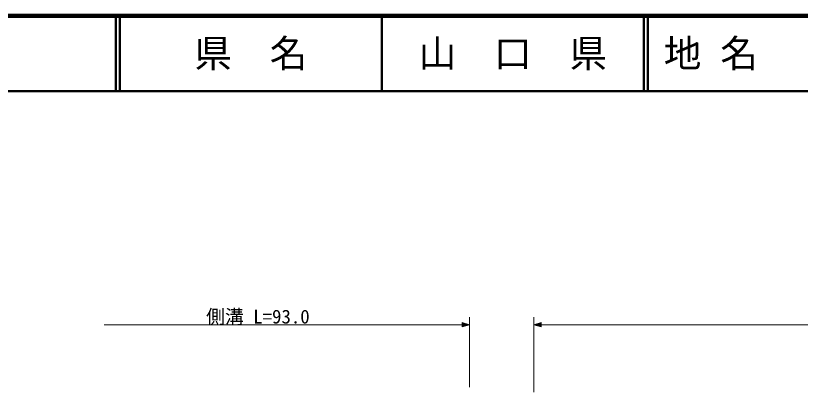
# Model space of a CAD drawing. Units: millimetres, scale not verified. Extents: x 40000 to 680000, y 20000 to 380000.
# Drawn here: x 284450 to 388487, y 330069 to 380000 of the extents above; entities that cross this region are included whole.
import ezdxf
from ezdxf.enums import TextEntityAlignment as Align

# ---------------------------------------------------------------- set-up
doc = ezdxf.new("R2010")
doc.units = ezdxf.units.MM
doc.header["$LTSCALE"] = 1000
for name, color, linetype, lineweight in [('M-STR-HTXT', 7, 'Continuous', 13), ('M-TTL', 2, 'Continuous', 140), ('M-TTL-LINE', 7, 'Continuous', 50)]:
    doc.layers.add(name, color=color, linetype=linetype, lineweight=lineweight)
doc.layers.add('M-TTL-TXT', color=7, linetype='Continuous')
doc.styles.add('ＭＳ ゴシック', font='')
doc.styles.get('ＭＳ ゴシック').set_extended_font_data('MS Gothic')

msp = doc.modelspace()

# ---------------------------------------------------------------- linework, layer by layer
at = {"layer": 'M-STR-HTXT'}
for p, q in [((343637, 338759), (343637, 339309)), ((343637, 339309), (344637, 339034)), ((343677, 338837), (343677, 339231)), ((343677, 339231), (344357, 339034)), ((344637, 340018), (344637, 330763)), ((353142, 330069), (353142, 340018)), ((353142, 339034), (354142, 339309)), ((353422, 339034), (354102, 339231)), ((354102, 339231), (354102, 338837)), ((354142, 339309), (354142, 338759)), ((296165, 339034), (344637, 339034)), ((344637, 339034), (343637, 338759)), ((344357, 339034), (343677, 338837)), ((343717, 338916), (343717, 339152)), ((343717, 339152), (344197, 339034)), ((344197, 339034), (343717, 338916)), ((343757, 338995), (343757, 339073)), ((343757, 339073), (343957, 339034)), ((343957, 339034), (343757, 338995)), ((353142, 339034), (521188, 339034)), ((354142, 338759), (353142, 339034)), ((354102, 338837), (353422, 339034)), ((353582, 339034), (354062, 339152)), ((354062, 338916), (353582, 339034)), ((353822, 339034), (354022, 339073)), ((354022, 338995), (353822, 339034)), ((354022, 339073), (354022, 338995)), ((354062, 339152), (354062, 338916))]:
    msp.add_line(p, q, dxfattribs=at)
at = {"layer": 'M-TTL'}
msp.add_line((680000, 380000), (40000, 380000), dxfattribs=at)
at = {"layer": 'M-TTL-LINE'}
for p, q in [((297750, 380000), (297750, 370000)), ((298250, 380000), (298250, 370000)), ((333000, 380000), (333000, 370000)), ((367750, 380000), (367750, 370000)), ((368250, 380000), (368250, 370000)), ((40000, 370000), (680000, 370000))]:
    msp.add_line(p, q, dxfattribs=at)

# ---------------------------------------------------------------- texts
at = {"layer": 'M-STR-HTXT', "style": 'ＭＳ ゴシック'}
msp.add_text('側溝 L=93.0', height=1833, dxfattribs=at).set_placement((309701, 338640), align=Align.BOTTOM_LEFT)
at = {"layer": 'M-TTL-TXT', "style": 'ＭＳ ゴシック'}
for s, p in [('県\u3000名', (315625, 375000)), ('山\u3000口\u3000県', (350375, 375000))]:
    msp.add_text(s, height=3666, dxfattribs=at).set_placement(p, align=Align.MIDDLE_CENTER)
msp.add_text('地 名', height=3666, dxfattribs=at).set_placement((370380, 375000), align=Align.MIDDLE_LEFT)

doc.saveas('drawing.dxf')
